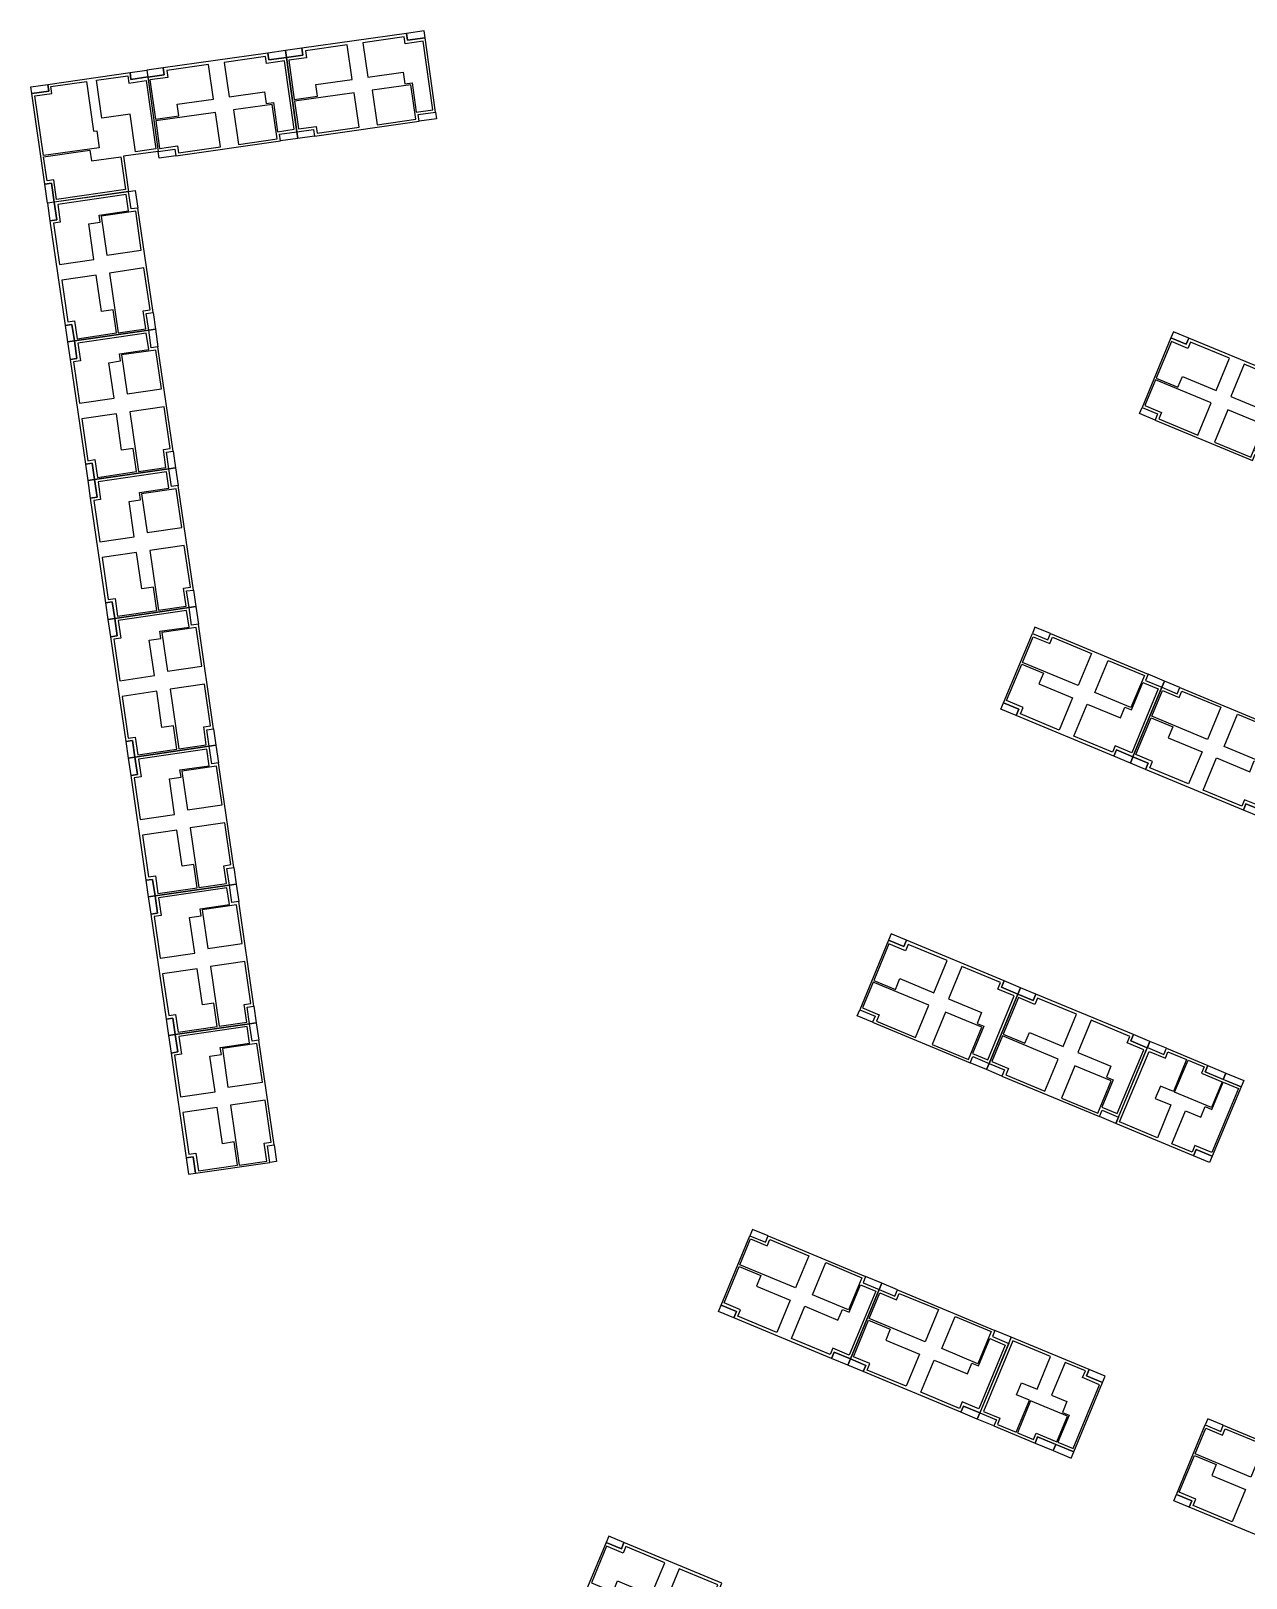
# Model space of a CAD drawing. Header units: millimetres. Extents: x 2243236 to 2245245, y 377909 to 380965.
# Drawn here: x 2244125.6 to 2244330.5, y 380542.3 to 380803 of the extents above; entities that cross this region are included whole.
import ezdxf

# ---------------------------------------------------------------- set-up
doc = ezdxf.new("R2010")
doc.units = ezdxf.units.MM
for name, color, linetype in [('планировка_квартир_1_тип_балконы', 6, 'Continuous'), ('планировка_квартир_1_тип_двухкомнатные', 2, 'Continuous'), ('планировка_квартир_1_тип_контур', 249, 'Continuous'), ('планировка_квартир_1_тип_однокомнатная', 5, 'Continuous'), ('планировка_квартир_1_тип_трехкомнатные', 1, 'Continuous'), ('планировка_квартир_тип_2_балконы', 6, 'Continuous'), ('планировка_квартир_тип_2_двухкомнатные', 2, 'Continuous'), ('планировка_квартир_тип_2_контур', 249, 'Continuous'), ('планировка_квартир_тип_2_однокомнатные', 5, 'Continuous'), ('планировка_квартир_тип_2_трехкомнатные', 1, 'Continuous'), ('планировка_угловой_тип_1_балконы', 6, 'Continuous'), ('планировка_угловой_тип_1_двухкомнатные', 2, 'Continuous'), ('планировка_угловой_тип_1_контур', 249, 'Continuous'), ('планировка_угловой_тип_1_трехкомнатные', 1, 'Continuous')]:
    doc.layers.add(name, color=color, linetype=linetype)

msp = doc.modelspace()

# ---------------------------------------------------------------- linework, layer by layer
at = {"layer": 'планировка_квартир_1_тип_балконы'}
for points in [[(2244129.08, 380777.35), (2244129.54, 380774.12), (2244128.41, 380773.96), (2244127.95, 380777.19)], [(2244316.63, 380630.49), (2244317.07, 380631.54), (2244314.29, 380632.7), (2244313.85, 380631.65)], [(2244326.65, 380626.31), (2244323.58, 380627.59), (2244324.02, 380628.64), (2244327.09, 380627.37)], [(2244329.66, 380625.06), (2244326.65, 380626.31), (2244327.09, 380627.37), (2244330.1, 380626.11)], [(2244324.35, 380612.3), (2244321.64, 380613.44), (2244322.08, 380614.5), (2244324.8, 380613.37)], [(2244306.73, 380576.31), (2244304.01, 380577.44), (2244303.57, 380576.37), (2244306.29, 380575.25)], [(2244288.4, 380568.95), (2244287.96, 380567.9), (2244285.17, 380569.05), (2244285.61, 380570.11)], [(2244298.42, 380564.8), (2244295.35, 380566.07), (2244294.92, 380565.02), (2244297.98, 380563.75)], [(2244301.43, 380563.55), (2244298.42, 380564.8), (2244297.98, 380563.75), (2244301, 380562.5)]]:
    msp.add_lwpolyline(points, close=True, dxfattribs=at)
at = {"layer": 'планировка_квартир_1_тип_двухкомнатные'}
for points in [[(2244324.72, 380614), (2244321.87, 380615.19), (2244321.39, 380614.04), (2244317.98, 380615.46), (2244320.29, 380620.98), (2244322.86, 380619.91), (2244323.62, 380621.72), (2244324.73, 380621.25), (2244326.64, 380625.83), (2244329.2, 380624.75)], [(2244305.79, 380574.85), (2244302.93, 380576.04), (2244303.41, 380577.19), (2244300, 380578.6), (2244297.71, 380573.07), (2244300.29, 380572), (2244299.54, 380570.19), (2244300.65, 380569.73), (2244298.76, 380565.15), (2244301.33, 380564.09)]]:
    msp.add_lwpolyline(points, close=True, dxfattribs=at)
at = {"layer": 'планировка_квартир_1_тип_контур'}
for points in [[(2244324.8, 380613.37), (2244322.08, 380614.5), (2244321.64, 380613.44), (2244308.54, 380618.89), (2244313.85, 380631.65), (2244316.63, 380630.49), (2244317.07, 380631.54), (2244324.02, 380628.64), (2244323.58, 380627.59), (2244329.66, 380625.06), (2244324.8, 380613.37)], [(2244306.29, 380575.25), (2244303.57, 380576.37), (2244304.01, 380577.44), (2244290.91, 380582.87), (2244285.61, 380570.11), (2244288.4, 380568.95), (2244287.96, 380567.9), (2244294.92, 380565.02), (2244295.35, 380566.07), (2244301.43, 380563.55), (2244306.29, 380575.25)]]:
    msp.add_lwpolyline(points, close=True, dxfattribs=at)
at = {"layer": 'планировка_квартир_1_тип_однокомнатная'}
for points in [[(2244318.45, 380624.15), (2244320.7, 380629.54), (2244323.42, 380628.4), (2244322.98, 380627.35), (2244326.45, 380625.9), (2244324.65, 380621.57)], [(2244294.17, 380572.14), (2244291.94, 380566.74), (2244294.67, 380565.61), (2244295.1, 380566.67), (2244298.58, 380565.23), (2244300.37, 380569.57)]]:
    msp.add_lwpolyline(points, close=True, dxfattribs=at)
at = {"layer": 'планировка_квартир_1_тип_трехкомнатные'}
for points in [[(2244315.53, 380616.48), (2244309.14, 380619.14), (2244314.13, 380631.03), (2244316.88, 380629.89), (2244317.32, 380630.94), (2244320.47, 380629.63), (2244318.23, 380624.24), (2244316.04, 380625.15), (2244315.19, 380623.11), (2244317.83, 380622.01)], [(2244297.54, 380579.62), (2244291.15, 380582.27), (2244286.24, 380570.34), (2244288.99, 380569.2), (2244288.56, 380568.14), (2244291.72, 380566.84), (2244293.95, 380572.23), (2244291.76, 380573.13), (2244292.61, 380575.18), (2244295.25, 380574.09)]]:
    msp.add_lwpolyline(points, close=True, dxfattribs=at)
at = {"layer": 'планировка_квартир_тип_2_балконы'}
for points in [[(2244188.97, 380802.57), (2244189.13, 380801.43), (2244192.09, 380801.85), (2244191.93, 380802.99)], [(2244171.31, 380800.06), (2244168.54, 380799.67), (2244168.7, 380798.53), (2244171.47, 380798.92)], [(2244165.59, 380799.26), (2244165.75, 380798.12), (2244168.71, 380798.54), (2244168.55, 380799.68)], [(2244147.92, 380796.75), (2244145.16, 380796.36), (2244145.32, 380795.22), (2244148.09, 380795.61)], [(2244193.86, 380789.31), (2244194.02, 380788.18), (2244191.07, 380787.76), (2244190.91, 380788.89), (2244193.86, 380789.31)], [(2244170.48, 380786), (2244170.64, 380784.87), (2244167.69, 380784.45), (2244167.53, 380785.58), (2244170.48, 380786)], [(2244173.27, 380786.39), (2244173.43, 380785.26), (2244170.63, 380784.86), (2244170.47, 380785.99)], [(2244149.89, 380783.08), (2244150.05, 380781.95), (2244147.25, 380781.55), (2244147.09, 380782.68)], [(2244128.84, 380771), (2244129.98, 380771.16), (2244129.55, 380774.12), (2244128.41, 380773.96)], [(2244142.08, 380775.94), (2244143.21, 380776.1), (2244143.64, 380773.15), (2244142.51, 380772.99), (2244142.08, 380775.94)], [(2244145.08, 380755.36), (2244146.21, 380755.52), (2244146.61, 380752.73), (2244145.48, 380752.56)], [(2244131.41, 380753.34), (2244131.81, 380750.58), (2244132.95, 380750.75), (2244132.55, 380753.51)], [(2244132.24, 380747.62), (2244133.38, 380747.79), (2244132.95, 380750.75), (2244131.81, 380750.58)], [(2244145.48, 380752.56), (2244146.61, 380752.73), (2244147.04, 380749.78), (2244145.91, 380749.61), (2244145.48, 380752.56)], [(2244320.85, 380751.24), (2244318.27, 380752.31), (2244317.83, 380751.25), (2244320.41, 380750.18)], [(2244315.57, 380738.47), (2244315.14, 380737.41), (2244312.53, 380738.5), (2244312.97, 380739.55)], [(2244148.48, 380731.98), (2244149.61, 380732.15), (2244150.01, 380729.35), (2244148.88, 380729.19)], [(2244134.81, 380729.97), (2244135.21, 380727.21), (2244136.35, 380727.37), (2244135.95, 380730.13)], [(2244135.64, 380724.25), (2244136.78, 380724.41), (2244136.35, 380727.37), (2244135.21, 380727.21)], [(2244148.88, 380729.19), (2244150.01, 380729.35), (2244150.44, 380726.4), (2244149.31, 380726.24), (2244148.88, 380729.19)], [(2244151.88, 380708.61), (2244153.01, 380708.77), (2244153.42, 380705.98), (2244152.29, 380705.81)], [(2244138.21, 380706.59), (2244138.61, 380703.83), (2244139.75, 380704), (2244139.35, 380706.76)], [(2244152.29, 380705.81), (2244153.42, 380705.98), (2244153.85, 380703.03), (2244152.72, 380702.86), (2244152.29, 380705.81)], [(2244139.05, 380700.87), (2244140.18, 380701.04), (2244139.75, 380704), (2244138.61, 380703.83)], [(2244297.08, 380700.36), (2244297.51, 380701.42), (2244294.9, 380702.5), (2244294.47, 380701.45)], [(2244316.28, 380692.38), (2244316.71, 380693.43), (2244313.96, 380694.58), (2244313.52, 380693.52), (2244316.28, 380692.38)], [(2244318.89, 380691.29), (2244319.32, 380692.35), (2244316.71, 380693.43), (2244316.28, 380692.38)], [(2244291.75, 380687.62), (2244289.17, 380688.69), (2244289.61, 380689.75), (2244292.19, 380688.68)], [(2244155.28, 380685.23), (2244156.41, 380685.4), (2244156.82, 380682.6), (2244155.69, 380682.44)], [(2244141.61, 380683.22), (2244142.02, 380680.46), (2244143.15, 380680.62), (2244142.75, 380683.39)], [(2244155.69, 380682.44), (2244156.82, 380682.6), (2244157.25, 380679.65), (2244156.12, 380679.49), (2244155.69, 380682.44)], [(2244142.45, 380677.5), (2244143.59, 380677.67), (2244143.15, 380680.62), (2244142.02, 380680.46)], [(2244308.22, 380680.77), (2244308.66, 380681.83), (2244311.42, 380680.68), (2244310.98, 380679.62)], [(2244313.56, 380678.55), (2244310.98, 380679.62), (2244311.42, 380680.68), (2244314, 380679.61)], [(2244330.03, 380671.7), (2244330.47, 380672.76), (2244333.23, 380671.61), (2244332.79, 380670.55)], [(2244158.68, 380661.86), (2244159.81, 380662.02), (2244160.22, 380659.23), (2244159.09, 380659.06)], [(2244145.02, 380659.85), (2244145.42, 380657.08), (2244146.56, 380657.25), (2244146.15, 380660.01)], [(2244159.09, 380659.06), (2244160.22, 380659.23), (2244160.65, 380656.28), (2244159.52, 380656.11), (2244159.09, 380659.06)], [(2244145.85, 380654.13), (2244146.99, 380654.29), (2244146.56, 380657.25), (2244145.42, 380657.08)], [(2244273.23, 380649.74), (2244270.65, 380650.81), (2244270.21, 380649.75), (2244272.79, 380648.68)], [(2244289.71, 380642.9), (2244289.27, 380641.84), (2244292.03, 380640.69), (2244292.47, 380641.75)], [(2244295.05, 380640.68), (2244292.47, 380641.75), (2244292.03, 380640.69), (2244294.61, 380639.62)], [(2244162.08, 380638.49), (2244163.21, 380638.65), (2244163.62, 380635.85), (2244162.49, 380635.69)], [(2244148.42, 380636.47), (2244148.82, 380633.71), (2244149.96, 380633.87), (2244149.56, 380636.64)], [(2244162.49, 380635.69), (2244163.62, 380635.85), (2244164.05, 380632.9), (2244162.92, 380632.74), (2244162.49, 380635.69)], [(2244267.96, 380636.97), (2244267.52, 380635.92), (2244264.91, 380637), (2244265.35, 380638.05)], [(2244149.25, 380630.75), (2244150.39, 380630.92), (2244149.96, 380633.87), (2244148.82, 380633.71)], [(2244311.52, 380633.85), (2244311.08, 380632.78), (2244313.84, 380631.64), (2244314.29, 380632.7)], [(2244287.16, 380629), (2244286.73, 380627.95), (2244283.97, 380629.09), (2244284.41, 380630.14), (2244287.16, 380629)], [(2244289.77, 380627.92), (2244289.34, 380626.86), (2244286.73, 380627.95), (2244287.16, 380629)], [(2244308.98, 380619.94), (2244308.54, 380618.89), (2244305.79, 380620.03), (2244306.23, 380621.09), (2244308.98, 380619.94)], [(2244165.49, 380615.11), (2244166.62, 380615.28), (2244167.02, 380612.48), (2244165.89, 380612.32)], [(2244151.82, 380613.1), (2244152.22, 380610.33), (2244153.36, 380610.5), (2244152.96, 380613.26)], [(2244249.46, 380598.87), (2244249.9, 380599.92), (2244247.29, 380601.01), (2244246.85, 380599.95)], [(2244268.66, 380590.88), (2244269.1, 380591.94), (2244266.34, 380593.08), (2244265.91, 380592.03), (2244268.66, 380590.88)], [(2244271.27, 380589.8), (2244271.71, 380590.85), (2244269.1, 380591.94), (2244268.66, 380590.88)], [(2244244.13, 380586.12), (2244241.55, 380587.19), (2244241.99, 380588.26), (2244244.57, 380587.18)], [(2244290.47, 380581.81), (2244290.91, 380582.87), (2244288.15, 380584.01), (2244287.72, 380582.96), (2244290.47, 380581.81)], [(2244260.6, 380579.27), (2244261.04, 380580.33), (2244263.8, 380579.19), (2244263.36, 380578.12)], [(2244265.94, 380577.05), (2244263.36, 380578.12), (2244263.8, 380579.19), (2244266.38, 380578.11)], [(2244282.41, 380570.2), (2244282.85, 380571.26), (2244285.61, 380570.12), (2244285.17, 380569.05)], [(2244326.21, 380566.98), (2244326.64, 380568.04), (2244324.04, 380569.12), (2244323.6, 380568.07)], [(2244320.88, 380554.24), (2244318.3, 380555.31), (2244318.74, 380556.37), (2244321.32, 380555.3)], [(2244225.61, 380548.24), (2244223.04, 380549.31), (2244222.59, 380548.25), (2244225.17, 380547.18)]]:
    msp.add_lwpolyline(points, close=True, dxfattribs=at)
at = {"layer": 'планировка_квартир_тип_2_двухкомнатные'}
for points in [[(2244178.94, 380800.63), (2244171.91, 380799.63), (2244172.07, 380798.47), (2244169.09, 380798.04), (2244170.02, 380791.43), (2244173.94, 380791.99), (2244173.66, 380793.95), (2244179.77, 380794.81)], [(2244155.56, 380797.32), (2244148.52, 380796.32), (2244148.69, 380795.16), (2244145.7, 380794.73), (2244146.64, 380788.12), (2244150.56, 380788.68), (2244150.28, 380790.64), (2244156.39, 380791.5)], [(2244170.05, 380791.13), (2244170.71, 380786.49), (2244173.73, 380786.91), (2244173.9, 380785.76), (2244180.95, 380786.76), (2244180.13, 380792.56)], [(2244146.67, 380787.82), (2244147.33, 380783.17), (2244150.35, 380783.6), (2244150.51, 380782.45), (2244157.57, 380783.45), (2244156.75, 380789.25)], [(2244130.81, 380760.98), (2244131.84, 380753.94), (2244133, 380754.11), (2244133.44, 380751.13), (2244140.04, 380752.09), (2244139.47, 380756), (2244137.52, 380755.72), (2244136.63, 380761.82)], [(2244140.34, 380752.12), (2244144.99, 380752.8), (2244144.55, 380755.82), (2244145.71, 380755.99), (2244144.68, 380763.04), (2244138.88, 380762.19)], [(2244327.71, 380747.84), (2244321.14, 380750.56), (2244320.69, 380749.47), (2244317.91, 380750.63), (2244315.35, 380744.46), (2244319, 380742.95), (2244319.76, 380744.77), (2244325.46, 380742.41)], [(2244315.22, 380744.19), (2244313.42, 380739.86), (2244316.24, 380738.69), (2244315.79, 380737.61), (2244322.37, 380734.87), (2244324.62, 380740.29)], [(2244134.22, 380737.6), (2244135.24, 380730.57), (2244136.4, 380730.74), (2244136.84, 380727.76), (2244143.45, 380728.72), (2244142.88, 380732.63), (2244140.92, 380732.35), (2244140.03, 380738.45)], [(2244143.74, 380728.74), (2244148.39, 380729.42), (2244147.95, 380732.44), (2244149.11, 380732.61), (2244148.08, 380739.66), (2244142.28, 380738.82)], [(2244137.62, 380714.23), (2244138.64, 380707.2), (2244139.81, 380707.36), (2244140.24, 380704.38), (2244146.85, 380705.34), (2244146.28, 380709.26), (2244144.32, 380708.97), (2244143.43, 380715.07)], [(2244147.15, 380705.37), (2244151.79, 380706.05), (2244151.35, 380709.07), (2244152.51, 380709.24), (2244151.48, 380716.29), (2244145.68, 380715.44)], [(2244292.77, 380696.58), (2244294.57, 380700.91), (2244297.39, 380699.74), (2244297.84, 380700.82), (2244304.42, 380698.09), (2244302.17, 380692.67)], [(2244299, 380685.16), (2244292.44, 380687.89), (2244292.89, 380688.97), (2244290.1, 380690.13), (2244292.67, 380696.3), (2244296.32, 380694.78), (2244295.56, 380692.95), (2244301.25, 380690.58)], [(2244150.55, 380682), (2244155.19, 380682.67), (2244154.75, 380685.69), (2244155.91, 380685.86), (2244154.89, 380692.91), (2244149.08, 380692.07)], [(2244141.02, 380690.85), (2244142.04, 380683.82), (2244143.21, 380683.99), (2244143.64, 380681.01), (2244150.25, 380681.97), (2244149.68, 380685.88), (2244147.72, 380685.6), (2244146.83, 380691.7)], [(2244314.58, 380687.51), (2244316.38, 380691.84), (2244319.2, 380690.67), (2244319.65, 380691.75), (2244326.23, 380689.02), (2244323.98, 380683.6)], [(2244320.81, 380676.09), (2244314.25, 380678.82), (2244314.7, 380679.9), (2244311.91, 380681.06), (2244314.48, 380687.23), (2244318.13, 380685.71), (2244317.37, 380683.88), (2244323.06, 380681.51)], [(2244153.95, 380658.62), (2244158.6, 380659.3), (2244158.16, 380662.32), (2244159.31, 380662.49), (2244158.29, 380669.54), (2244152.48, 380668.69)], [(2244144.42, 380667.48), (2244145.44, 380660.45), (2244146.61, 380660.62), (2244147.04, 380657.63), (2244153.65, 380658.59), (2244153.08, 380662.51), (2244151.12, 380662.22), (2244150.24, 380668.33)], [(2244280.09, 380646.34), (2244273.53, 380649.06), (2244273.07, 380647.98), (2244270.29, 380649.13), (2244267.73, 380642.97), (2244271.38, 380641.45), (2244272.14, 380643.28), (2244277.84, 380640.91)], [(2244157.35, 380635.25), (2244162, 380635.92), (2244161.56, 380638.94), (2244162.72, 380639.11), (2244161.69, 380646.16), (2244155.89, 380645.32)], [(2244147.82, 380644.11), (2244148.85, 380637.07), (2244150.01, 380637.24), (2244150.45, 380634.26), (2244157.05, 380635.22), (2244156.48, 380639.13), (2244154.53, 380638.85), (2244153.64, 380644.95)], [(2244267.6, 380642.7), (2244265.8, 380638.36), (2244268.62, 380637.19), (2244268.17, 380636.11), (2244274.75, 380633.38), (2244277, 380638.79)], [(2244301.91, 380637.28), (2244295.34, 380640.01), (2244294.89, 380638.92), (2244292.11, 380640.08), (2244289.55, 380633.91), (2244293.2, 380632.4), (2244293.96, 380634.22), (2244299.65, 380631.86)], [(2244289.42, 380633.64), (2244287.62, 380629.3), (2244290.44, 380628.13), (2244289.99, 380627.05), (2244296.57, 380624.32), (2244298.82, 380629.74)], [(2244160.75, 380611.87), (2244165.4, 380612.55), (2244164.96, 380615.57), (2244166.12, 380615.74), (2244165.09, 380622.79), (2244159.29, 380621.95)], [(2244151.22, 380620.73), (2244152.25, 380613.7), (2244153.41, 380613.87), (2244153.85, 380610.88), (2244160.45, 380611.84), (2244159.88, 380615.76), (2244157.93, 380615.47), (2244157.04, 380621.58)], [(2244245.15, 380595.08), (2244246.95, 380599.42), (2244249.77, 380598.24), (2244250.22, 380599.32), (2244256.8, 380596.59), (2244254.55, 380591.17)], [(2244251.38, 380583.66), (2244244.82, 380586.39), (2244245.27, 380587.48), (2244242.49, 380588.63), (2244245.05, 380594.8), (2244248.7, 380593.28), (2244247.94, 380591.45), (2244253.64, 380589.09)], [(2244266.96, 380586.01), (2244268.76, 380590.35), (2244271.58, 380589.17), (2244272.03, 380590.25), (2244278.61, 380587.52), (2244276.36, 380582.1)], [(2244273.19, 380574.59), (2244266.63, 380577.32), (2244267.08, 380578.41), (2244264.3, 380579.56), (2244266.86, 380585.73), (2244270.51, 380584.21), (2244269.75, 380582.38), (2244275.45, 380580.02)], [(2244321.9, 380563.19), (2244323.7, 380567.53), (2244326.52, 380566.36), (2244326.97, 380567.44), (2244333.55, 380564.7), (2244331.3, 380559.29)], [(2244328.13, 380551.77), (2244321.57, 380554.5), (2244322.02, 380555.59), (2244319.23, 380556.75), (2244321.8, 380562.91), (2244325.45, 380561.39), (2244324.69, 380559.57), (2244330.39, 380557.2)], [(2244232.47, 380544.84), (2244225.91, 380547.56), (2244225.46, 380546.48), (2244222.67, 380547.63), (2244220.11, 380541.47), (2244223.77, 380539.95), (2244224.52, 380541.78), (2244230.22, 380539.41)]]:
    msp.add_lwpolyline(points, close=True, dxfattribs=at)
at = {"layer": 'планировка_квартир_тип_2_контур'}
for points in [[(2244170.47, 380785.99), (2244173.27, 380786.39), (2244173.43, 380785.26), (2244191.07, 380787.76), (2244190.91, 380788.89), (2244193.86, 380789.31), (2244192.09, 380801.85), (2244192.09, 380801.85), (2244189.13, 380801.43), (2244188.97, 380802.57), (2244171.31, 380800.06), (2244171.47, 380798.92), (2244168.7, 380798.53), (2244170.47, 380785.99)], [(2244147.09, 380782.68), (2244149.89, 380783.08), (2244150.05, 380781.95), (2244167.69, 380784.45), (2244167.53, 380785.58), (2244170.48, 380786), (2244168.71, 380798.54), (2244168.71, 380798.54), (2244165.75, 380798.12), (2244165.59, 380799.26), (2244147.92, 380796.75), (2244148.09, 380795.61), (2244145.32, 380795.22), (2244147.09, 380782.68)], [(2244145.48, 380752.56), (2244145.08, 380755.36), (2244146.21, 380755.52), (2244143.64, 380773.15), (2244142.51, 380772.99), (2244142.08, 380775.94), (2244129.55, 380774.12), (2244129.55, 380774.12), (2244129.98, 380771.16), (2244128.84, 380771), (2244131.41, 380753.34), (2244132.55, 380753.51), (2244132.95, 380750.75), (2244145.48, 380752.56)], [(2244148.88, 380729.19), (2244148.48, 380731.98), (2244149.61, 380732.15), (2244147.04, 380749.78), (2244145.91, 380749.61), (2244145.48, 380752.56), (2244132.95, 380750.75), (2244132.95, 380750.75), (2244133.38, 380747.79), (2244132.24, 380747.62), (2244134.81, 380729.97), (2244135.95, 380730.13), (2244136.35, 380727.37), (2244148.88, 380729.19)], [(2244312.97, 380739.55), (2244315.57, 380738.47), (2244315.14, 380737.41), (2244331.59, 380730.59), (2244332.03, 380731.64), (2244334.78, 380730.5), (2244339.64, 380742.19), (2244339.64, 380742.19), (2244336.88, 380743.34), (2244337.32, 380744.4), (2244320.85, 380751.24), (2244320.41, 380750.18), (2244317.83, 380751.25), (2244312.97, 380739.55)], [(2244152.29, 380705.81), (2244151.88, 380708.61), (2244153.01, 380708.77), (2244150.44, 380726.4), (2244149.31, 380726.24), (2244148.88, 380729.19), (2244136.35, 380727.37), (2244136.35, 380727.37), (2244136.78, 380724.41), (2244135.64, 380724.25), (2244138.21, 380706.59), (2244139.35, 380706.76), (2244139.75, 380704), (2244152.29, 380705.81)], [(2244155.69, 380682.44), (2244155.28, 380685.23), (2244156.41, 380685.4), (2244153.85, 380703.03), (2244152.72, 380702.86), (2244152.29, 380705.81), (2244139.75, 380704), (2244139.75, 380704), (2244140.18, 380701.04), (2244139.05, 380700.87), (2244141.61, 380683.22), (2244142.75, 380683.39), (2244143.15, 380680.62), (2244155.69, 380682.44)], [(2244294.47, 380701.45), (2244297.08, 380700.36), (2244297.51, 380701.42), (2244313.96, 380694.58), (2244313.52, 380693.52), (2244316.28, 380692.38), (2244311.42, 380680.68), (2244311.42, 380680.68), (2244308.66, 380681.83), (2244308.22, 380680.77), (2244291.75, 380687.62), (2244292.19, 380688.68), (2244289.61, 380689.75), (2244294.47, 380701.45)], [(2244316.28, 380692.38), (2244318.89, 380691.29), (2244319.32, 380692.35), (2244335.77, 380685.51), (2244335.33, 380684.45), (2244338.09, 380683.31), (2244333.23, 380671.61), (2244333.23, 380671.61), (2244330.47, 380672.76), (2244330.03, 380671.7), (2244313.56, 380678.55), (2244314, 380679.61), (2244311.42, 380680.68), (2244316.28, 380692.38)], [(2244159.09, 380659.06), (2244158.68, 380661.86), (2244159.81, 380662.02), (2244157.25, 380679.65), (2244156.12, 380679.49), (2244155.69, 380682.44), (2244143.15, 380680.62), (2244143.15, 380680.62), (2244143.59, 380677.67), (2244142.45, 380677.5), (2244145.02, 380659.85), (2244146.15, 380660.01), (2244146.56, 380657.25), (2244159.09, 380659.06)], [(2244162.49, 380635.69), (2244162.08, 380638.49), (2244163.21, 380638.65), (2244160.65, 380656.28), (2244159.52, 380656.11), (2244159.09, 380659.06), (2244146.56, 380657.25), (2244146.56, 380657.25), (2244146.99, 380654.29), (2244145.85, 380654.13), (2244148.42, 380636.47), (2244149.56, 380636.64), (2244149.96, 380633.87), (2244162.49, 380635.69)], [(2244265.35, 380638.05), (2244267.96, 380636.97), (2244267.52, 380635.92), (2244283.97, 380629.09), (2244284.41, 380630.14), (2244287.16, 380629), (2244292.03, 380640.69), (2244292.03, 380640.69), (2244289.27, 380641.84), (2244289.71, 380642.9), (2244273.23, 380649.74), (2244272.79, 380648.68), (2244270.21, 380649.75), (2244265.35, 380638.05)], [(2244287.16, 380629), (2244289.77, 380627.92), (2244289.34, 380626.86), (2244305.79, 380620.03), (2244306.23, 380621.09), (2244308.98, 380619.94), (2244313.84, 380631.64), (2244313.84, 380631.64), (2244311.08, 380632.78), (2244311.52, 380633.85), (2244295.05, 380640.68), (2244294.61, 380639.62), (2244292.03, 380640.69), (2244287.16, 380629)], [(2244165.89, 380612.32), (2244165.49, 380615.11), (2244166.62, 380615.28), (2244164.05, 380632.9), (2244162.92, 380632.74), (2244162.49, 380635.69), (2244149.96, 380633.87), (2244149.96, 380633.87), (2244150.39, 380630.92), (2244149.25, 380630.75), (2244151.82, 380613.1), (2244152.96, 380613.26), (2244153.36, 380610.5), (2244165.89, 380612.32)], [(2244246.85, 380599.95), (2244249.46, 380598.87), (2244249.9, 380599.92), (2244266.34, 380593.08), (2244265.91, 380592.03), (2244268.66, 380590.88), (2244263.8, 380579.19), (2244263.8, 380579.19), (2244261.04, 380580.33), (2244260.6, 380579.27), (2244244.13, 380586.12), (2244244.57, 380587.18), (2244241.99, 380588.26), (2244246.85, 380599.95)], [(2244268.66, 380590.88), (2244271.27, 380589.8), (2244271.71, 380590.85), (2244288.15, 380584.01), (2244287.72, 380582.96), (2244290.47, 380581.81), (2244285.61, 380570.12), (2244285.61, 380570.12), (2244282.85, 380571.26), (2244282.41, 380570.2), (2244265.94, 380577.05), (2244266.38, 380578.11), (2244263.8, 380579.19), (2244268.66, 380590.88)], [(2244323.6, 380568.07), (2244326.21, 380566.98), (2244326.64, 380568.04), (2244343.09, 380561.2), (2244342.65, 380560.14), (2244345.41, 380559), (2244340.55, 380547.3), (2244340.55, 380547.3), (2244337.79, 380548.45), (2244337.35, 380547.39), (2244320.88, 380554.24), (2244321.32, 380555.3), (2244318.74, 380556.37), (2244323.6, 380568.07)], [(2244217.73, 380536.56), (2244220.34, 380535.47), (2244219.9, 380534.42), (2244236.36, 380527.59), (2244236.79, 380528.64), (2244239.55, 380527.5), (2244244.41, 380539.19), (2244244.41, 380539.19), (2244241.65, 380540.34), (2244242.09, 380541.4), (2244225.61, 380548.24), (2244225.17, 380547.18), (2244222.59, 380548.25), (2244217.73, 380536.56)]]:
    msp.add_lwpolyline(points, dxfattribs=at)
at = {"layer": 'планировка_квартир_тип_2_однокомнатные'}
for points in [[(2244183.15, 380792.99), (2244183.98, 380787.18), (2244190.52, 380788.11), (2244189.69, 380793.92)], [(2244159.77, 380789.68), (2244160.6, 380783.87), (2244167.13, 380784.8), (2244166.31, 380790.61)], [(2244138.44, 380765.22), (2244144.24, 380766.06), (2244143.29, 380772.6), (2244137.49, 380771.75)], [(2244141.84, 380741.84), (2244147.65, 380742.69), (2244146.7, 380749.22), (2244140.89, 380748.38)], [(2244327.44, 380739.12), (2244325.19, 380733.7), (2244331.29, 380731.17), (2244333.54, 380736.59)], [(2244145.24, 380718.47), (2244151.05, 380719.31), (2244150.1, 380725.85), (2244144.29, 380725)], [(2244148.64, 380695.09), (2244154.45, 380695.94), (2244153.5, 380702.47), (2244147.69, 380701.63)], [(2244304.99, 380691.5), (2244307.24, 380696.92), (2244313.34, 380694.38), (2244311.08, 380688.96)], [(2244326.8, 380682.43), (2244329.05, 380687.85), (2244335.15, 380685.31), (2244332.89, 380679.89)], [(2244152.04, 380671.72), (2244157.85, 380672.56), (2244156.9, 380679.1), (2244151.09, 380678.25)], [(2244155.44, 380648.34), (2244161.25, 380649.19), (2244160.3, 380655.72), (2244154.49, 380654.88)], [(2244279.83, 380637.62), (2244277.58, 380632.2), (2244283.67, 380629.67), (2244285.92, 380635.09)], [(2244158.85, 380624.97), (2244164.66, 380625.81), (2244163.7, 380632.35), (2244157.9, 380631.5)], [(2244301.64, 380628.57), (2244299.39, 380623.15), (2244305.49, 380620.62), (2244307.74, 380626.04)], [(2244257.37, 380590), (2244259.62, 380595.42), (2244265.72, 380592.88), (2244263.47, 380587.46)], [(2244279.18, 380580.93), (2244281.43, 380586.35), (2244287.53, 380583.81), (2244285.28, 380578.39)]]:
    msp.add_lwpolyline(points, close=True, dxfattribs=at)
at = {"layer": 'планировка_квартир_тип_2_трехкомнатные'}
for points in [[(2244191.73, 380801.26), (2244188.74, 380800.83), (2244188.57, 380801.99), (2244181.58, 380801), (2244182.41, 380795.19), (2244188.41, 380796.04), (2244188.68, 380794.09), (2244189.89, 380794.26), (2244190.59, 380789.32), (2244193.36, 380789.72)], [(2244168.35, 380797.94), (2244165.36, 380797.52), (2244165.19, 380798.68), (2244158.2, 380797.69), (2244159.03, 380791.88), (2244165.02, 380792.73), (2244165.3, 380790.78), (2244166.51, 380790.95), (2244167.21, 380786.01), (2244169.98, 380786.41)], [(2244130.14, 380773.76), (2244130.58, 380770.77), (2244129.42, 380770.6), (2244130.43, 380763.62), (2244136.25, 380764.46), (2244135.37, 380770.46), (2244137.32, 380770.74), (2244137.14, 380771.95), (2244142.08, 380772.66), (2244141.67, 380775.44)], [(2244133.55, 380750.39), (2244133.98, 380747.4), (2244132.82, 380747.23), (2244133.84, 380740.24), (2244139.65, 380741.09), (2244138.77, 380747.08), (2244140.72, 380747.37), (2244140.55, 380748.57), (2244145.48, 380749.29), (2244145.08, 380752.06)], [(2244339.03, 380741.86), (2244336.24, 380743.02), (2244336.69, 380744.1), (2244330.17, 380746.81), (2244327.92, 380741.39), (2244333.51, 380739.07), (2244332.76, 380737.25), (2244333.88, 380736.78), (2244331.97, 380732.18), (2244334.56, 380731.1)], [(2244136.95, 380727.01), (2244137.38, 380724.02), (2244136.22, 380723.85), (2244137.24, 380716.87), (2244143.05, 380717.71), (2244142.18, 380723.71), (2244144.12, 380723.99), (2244143.95, 380725.2), (2244148.88, 380725.92), (2244148.48, 380728.69)], [(2244140.35, 380703.64), (2244140.78, 380700.65), (2244139.62, 380700.48), (2244140.64, 380693.49), (2244146.45, 380694.34), (2244145.58, 380700.33), (2244147.52, 380700.62), (2244147.35, 380701.82), (2244152.28, 380702.54), (2244151.88, 380705.32)], [(2244311.22, 380681.35), (2244308.43, 380682.51), (2244307.98, 380681.43), (2244301.46, 380684.14), (2244303.72, 380689.56), (2244309.31, 380687.23), (2244310.07, 380689.05), (2244311.19, 380688.58), (2244313.11, 380693.19), (2244315.69, 380692.11)], [(2244333.03, 380672.28), (2244330.24, 380673.44), (2244329.79, 380672.36), (2244323.27, 380675.07), (2244325.53, 380680.49), (2244331.12, 380678.16), (2244331.88, 380679.98), (2244333, 380679.51), (2244334.92, 380684.12), (2244337.5, 380683.04)], [(2244143.75, 380680.26), (2244144.19, 380677.27), (2244143.03, 380677.11), (2244144.04, 380670.12), (2244149.85, 380670.96), (2244148.98, 380676.96), (2244150.93, 380677.24), (2244150.75, 380678.45), (2244155.68, 380679.17), (2244155.28, 380681.94)], [(2244147.15, 380656.89), (2244147.59, 380653.9), (2244146.43, 380653.73), (2244147.44, 380646.74), (2244153.25, 380647.59), (2244152.38, 380653.59), (2244154.33, 380653.87), (2244154.15, 380655.07), (2244159.09, 380655.79), (2244158.68, 380658.57)], [(2244291.41, 380640.37), (2244288.62, 380641.52), (2244289.07, 380642.61), (2244282.55, 380645.31), (2244280.3, 380639.89), (2244285.9, 380637.57), (2244285.14, 380635.75), (2244286.27, 380635.28), (2244284.36, 380630.68), (2244286.95, 380629.6)], [(2244313.23, 380631.31), (2244310.44, 380632.47), (2244310.89, 380633.55), (2244304.37, 380636.26), (2244302.12, 380630.84), (2244307.71, 380628.51), (2244306.96, 380626.7), (2244308.08, 380626.23), (2244306.17, 380621.62), (2244308.76, 380620.55)], [(2244150.55, 380633.51), (2244150.99, 380630.53), (2244149.83, 380630.36), (2244150.85, 380623.37), (2244156.66, 380624.21), (2244155.78, 380630.21), (2244157.73, 380630.49), (2244157.55, 380631.7), (2244162.49, 380632.42), (2244162.08, 380635.19)], [(2244263.6, 380579.85), (2244260.81, 380581.01), (2244260.36, 380579.93), (2244253.84, 380582.64), (2244256.1, 380588.06), (2244261.69, 380585.73), (2244262.45, 380587.55), (2244263.57, 380587.08), (2244265.49, 380591.69), (2244268.08, 380590.61)], [(2244285.41, 380570.78), (2244282.62, 380571.94), (2244282.17, 380570.86), (2244275.65, 380573.57), (2244277.91, 380578.99), (2244283.5, 380576.67), (2244284.26, 380578.48), (2244285.38, 380578.01), (2244287.3, 380582.62), (2244289.89, 380581.54)], [(2244243.8, 380538.87), (2244241.01, 380540.02), (2244241.46, 380541.11), (2244234.93, 380543.81), (2244232.68, 380538.39), (2244238.28, 380536.07), (2244237.53, 380534.25), (2244238.65, 380533.78), (2244236.74, 380529.18), (2244239.33, 380528.1)]]:
    msp.add_lwpolyline(points, close=True, dxfattribs=at)
at = {"layer": 'планировка_угловой_тип_1_балконы'}
for points in [[(2244145.16, 380796.36), (2244145.32, 380795.23), (2244142.49, 380794.83), (2244142.33, 380795.96)], [(2244128.46, 380793.99), (2244128.62, 380792.86), (2244125.79, 380792.46), (2244125.63, 380793.59)]]:
    msp.add_lwpolyline(points, close=True, dxfattribs=at)
at = {"layer": 'планировка_угловой_тип_1_двухкомнатные'}
msp.add_lwpolyline([(2244146.67, 380783.1), (2244143.26, 380782.62), (2244142.37, 380788.96), (2244137.58, 380788.28), (2244136.67, 380794.69), (2244141.94, 380795.44), (2244142.11, 380794.19), (2244145.04, 380794.61)], close=True, dxfattribs=at)
at = {"layer": 'планировка_угловой_тип_1_контур'}
msp.add_lwpolyline([(2244147.09, 380782.69), (2244141.23, 380781.87), (2244142.08, 380775.9), (2244129.54, 380774.12), (2244129.08, 380777.35), (2244127.95, 380777.19), (2244125.79, 380792.46), (2244128.62, 380792.86), (2244128.46, 380793.99), (2244142.33, 380795.96), (2244142.49, 380794.83), (2244145.32, 380795.23)], close=True, dxfattribs=at)
at = {"layer": 'планировка_угловой_тип_1_трехкомнатные'}
for points in [[(2244127.74, 380781.97), (2244126.31, 380792.07), (2244129.14, 380792.47), (2244128.98, 380793.6), (2244134.97, 380794.45), (2244136.15, 380786.08), (2244136.71, 380786.15), (2244137.12, 380783.29), (2244127.74, 380781.97)], [(2244140.78, 380781.8), (2244141.56, 380776.25), (2244129.93, 380774.61), (2244129.47, 380777.87), (2244128.34, 380777.71), (2244127.77, 380781.77), (2244135.56, 380782.87), (2244135.84, 380781.11)]]:
    msp.add_lwpolyline(points, close=True, dxfattribs=at)

doc.saveas('drawing.dxf')
